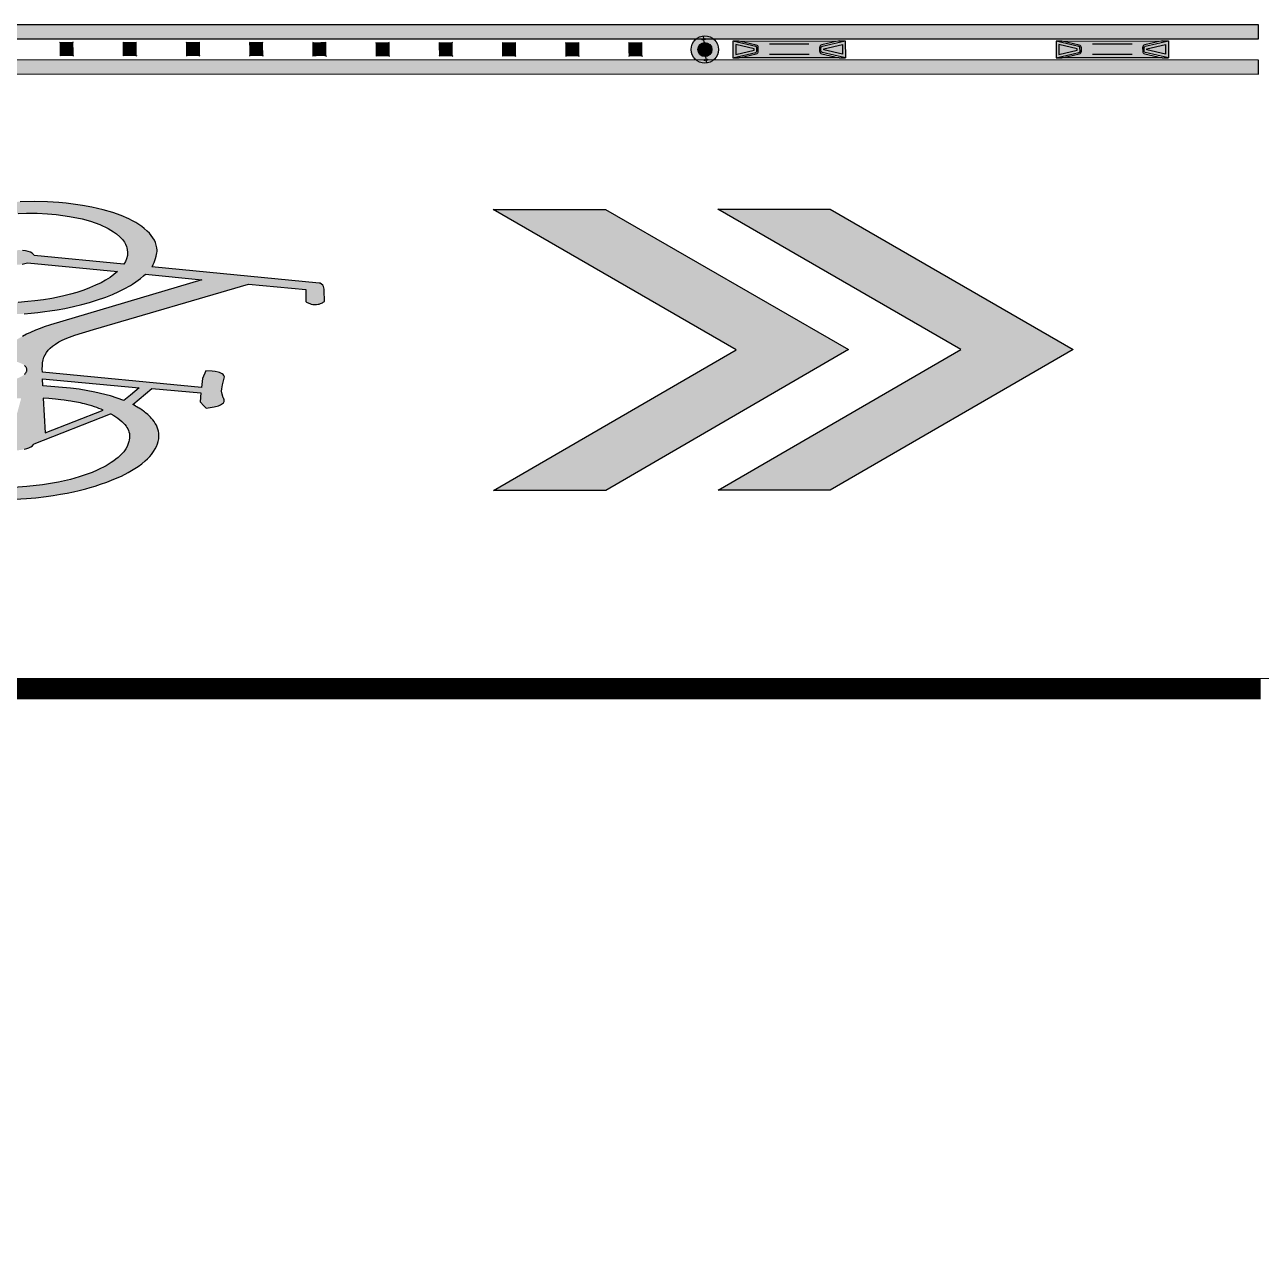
# Model space of a CAD drawing. Header units: metres. Extents: x 668617 to 675126, y 2286318 to 2293677.
# Drawn here: x 669039.09 to 669047.9, y 2287198.98 to 2287207.63 of the extents above; entities that cross this region are included whole.
import ezdxf

# ---------------------------------------------------------------- set-up
doc = ezdxf.new("R2010")
doc.units = ezdxf.units.M
doc.header["$MEASUREMENT"] = 0
for name, color, linetype in [('CU_VEGETACION', 54, 'Continuous'), ('DMTG-D-CONFIBUS', 1, 'Continuous'), ('DMTG-M-BOLARDO ABATIBLE', 70, 'Continuous'), ('DMTG-M-BOYAS', 40, 'Continuous'), ('DMTG-PB-BANQUETAS', 251, 'Continuous'), ('DMTG-SH-LINEA DOBLE', 252, 'Continuous'), ('DMTG-SH-LINEA GUARNICION', 40, 'Continuous'), ('DMTG-SH-SOLO BUS BICI', 252, 'Continuous')]:
    doc.layers.add(name, color=color, linetype=linetype)

# ---------------------------------------------------------------- blocks, each defined once
blk = doc.blocks.new('*U152')
for points in [[(1.2, 0.2), (15.441, 0.2), (15.441, 0.3), (1.2, 0.3)], [(1.2, -0.05), (15.441, -0.05), (15.441, 0.05), (1.2, 0.05)]]:
    blk.add_hatch(color=252).paths.add_polyline_path(points)
for points in [[(1.2, 0.2), (15.441, 0.2), (15.441, 0.3), (1.2, 0.3)], [(1.2, -0.05), (15.441, -0.05), (15.441, 0.05), (1.2, 0.05)]]:
    blk.add_lwpolyline(points, close=True)
blk = doc.blocks.new('*U227')
at = {"ltscale": 50}
h = blk.add_hatch(color=252, dxfattribs=at)
h.dxf.hatch_style = 1
h.paths.add_polyline_path([(-0.9999, 10.3991), (0.0001, 12.1293), (1.0001, 10.3991), (1.0001, 11.1986), (0.0001, 12.9293), (-0.9999, 11.1986)])
h = blk.add_hatch(color=252, dxfattribs=at)
h.dxf.hatch_style = 1
h.paths.add_polyline_path([(-0.9999, 8.8), (0.0001, 10.5303), (1.0001, 8.8), (1.0001, 9.5995), (0.0001, 11.3302), (-0.9999, 9.5995)])
h = blk.add_hatch(color=252)
h.dxf.hatch_style = 1
h.paths.add_polyline_path([(1.0529, 5.4769), (1.0478, 5.5424), (1.0391, 5.6153), (1.0322, 5.6654), (1.0239, 5.7174), (1.0151, 5.7652), (1.0058, 5.8101), (0.9968, 5.851), (0.9844, 5.8993), (0.9757, 5.9306), (0.9656, 5.9646), (0.953, 6.0043), (0.9372, 6.0483), (0.9171, 6.0992), (0.894, 6.1518), (0.8696, 6.1995), (0.8488, 6.2353), (0.8261, 6.271), (0.8069, 6.2966), (0.786, 6.3219), (0.7709, 6.3383), (0.7545, 6.3541), (0.7409, 6.3657), (0.7205, 6.3815), (0.7019, 6.3932), (0.6849, 6.4021), (0.6656, 6.4098), (0.6477, 6.4149), (0.6292, 6.4182), (0.6088, 6.4196), (0.604, 6.4196), (0.5897, 6.4185), (0.5748, 6.4159), (0.5613, 6.4124), (0.5473, 6.4075), (0.5333, 6.4013), (0.5203, 6.3941), (0.5067, 6.3853), (0.4939, 6.3756), (0.482, 6.3656), (0.4765, 6.3603), (0.4683, 6.3526), (0.4566, 6.3398), (0.4442, 6.3251), (0.4386, 6.3179), (0.4332, 6.311), (0.4239, 6.2975), (0.4191, 6.2902), (0.412, 6.2792), (0.408, 6.2726), (0.4015, 6.2617), (0.3965, 6.2528), (0.3911, 6.2429), (0.386, 6.2333), (0.271, 6.3696), (0.3026, 6.7193), (0.3671, 6.7132), (0.396, 6.7394), (0.411, 6.7551), (0.4036, 6.8123), (0.3946, 6.8443), (0.389, 6.8577), (0.3847, 6.8656), (0.3792, 6.8735), (0.3739, 6.8789), (0.3693, 6.8822), (0.3645, 6.8844), (0.3601, 6.8853), (0.3521, 6.8849), (0.3467, 6.8829), (0.3395, 6.8784), (0.3134, 6.8696), (0.292, 6.8659), (0.2755, 6.867), (0.245, 6.8719), (0.1897, 6.8862), (0.1864, 6.8854), (0.1792, 6.882), (0.1728, 6.8765), (0.1672, 6.8695), (0.1628, 6.8618), (0.1586, 6.8524), (0.1553, 6.8422), (0.1504, 6.8211), (0.1478, 6.8), (0.146, 6.7545), (0.2015, 6.7306), (0.2642, 6.7231), (0.154, 5.5901), (0.1307, 5.5898), (0.1091, 5.5904), (0.0887, 5.5924), (0.0677, 5.5964), (0.0484, 5.6019), (0.0308, 5.6093), (0.014, 5.6189), (-0.0021, 5.631), (-0.0171, 5.6454), (-0.0312, 5.6623), (-0.0456, 5.6829), (-0.0604, 5.7085), (-0.0722, 5.7321), (-0.0864, 5.7645), (-0.1078, 5.8212), (-0.1486, 5.9536), (-0.471, 7.0579), (-0.4313, 7.4666), (-0.3462, 7.4674), (-0.3428, 7.471), (-0.3397, 7.4762), (-0.3367, 7.4818), (-0.3339, 7.488), (-0.3313, 7.4943), (-0.33, 7.4985), (-0.3282, 7.5046), (-0.3259, 7.5161), (-0.3247, 7.5328), (-0.3253, 7.5434), (-0.3269, 7.554), (-0.3284, 7.5607), (-0.3317, 7.5709), (-0.3349, 7.579), (-0.3378, 7.5848), (-0.3405, 7.5894), (-0.3443, 7.5955), (-0.3473, 7.5988), (-0.4259, 7.5981), (-0.4341, 7.5972), (-0.4431, 7.5955), (-0.4526, 7.592), (-0.4614, 7.5868), (-0.4694, 7.5791), (-0.4756, 7.5686), (-0.4777, 7.5622), (-0.5945, 6.3712), (-0.5996, 6.3745), (-0.6116, 6.381), (-0.625, 6.3869), (-0.6539, 6.397), (-0.669, 6.4011), (-0.6813, 6.4041), (-0.6928, 6.4064), (-0.7025, 6.4078), (-0.7051, 6.408), (-0.7118, 6.4078), (-0.7301, 6.4061), (-0.7483, 6.4022), (-0.7662, 6.3963), (-0.7834, 6.3884), (-0.8005, 6.3785), (-0.8172, 6.3665), (-0.8329, 6.3532), (-0.8492, 6.3374), (-0.8682, 6.3153), (-0.8804, 6.2999), (-0.8947, 6.2793), (-0.9088, 6.2567), (-0.9215, 6.2333), (-0.9355, 6.2067), (-0.9589, 6.1522), (-0.9803, 6.092), (-1.0001, 6.0253), (-1.0192, 5.9438), (-1.0322, 5.8761), (-1.0473, 5.7608), (-1.0524, 5.7083), (-1.0574, 5.6272), (-1.0598, 5.5361), (-1.0584, 5.4324), (-1.0554, 5.3527), (-1.048, 5.2587), (-1.0304, 5.1181), (-1.0143, 5.0282), (-1.0072, 4.9971), (-0.9977, 4.9564), (-0.9883, 4.9165), (-0.9745, 4.8692), (-0.9671, 4.8439), (-0.9588, 4.818), (-0.9394, 4.7634), (-0.917, 4.7071), (-0.8889, 4.6454), (-0.8615, 4.5961), (-0.838, 4.56), (-0.8195, 4.5324), (-0.7955, 4.5032), (-0.7877, 4.4947), (-0.7787, 4.4848), (-0.7699, 4.4763), (-0.7621, 4.4685), (-0.7543, 4.4618), (-0.7457, 4.4542), (-0.734, 4.4454), (-0.7257, 4.4393), (-0.7153, 4.4327), (-0.7089, 4.4286), (-0.7022, 4.425), (-0.6916, 4.4195), (-0.6838, 4.4162), (-0.675, 4.4125), (-0.6684, 4.41), (-0.6595, 4.4075), (-0.6519, 4.4051), (-0.6449, 4.4038), (-0.6367, 4.4021), (-0.6284, 4.4013), (-0.6213, 4.4006), (-0.6112, 4.4), (-0.6051, 4.4011), (-0.5949, 4.4041), (-0.5838, 4.4078), (-0.5675, 4.4146), (-0.551, 4.4233), (-0.5337, 4.4342), (-0.5174, 4.4463), (-0.5008, 4.4601), (-0.4859, 4.4748), (-0.4707, 4.4914), (-0.4556, 4.5095), (-0.4408, 4.5294), (-0.4264, 4.5509), (-0.4129, 4.5731), (-0.4002, 4.5956), (-0.3872, 4.6209), (-0.365, 4.6702), (-0.3516, 4.7046), (-0.3379, 4.7441), (-0.3214, 4.7961), (-0.305, 4.861), (-0.2958, 4.9037), (-0.2828, 4.9729), (-0.2752, 5.0222), (-0.2689, 5.08), (-0.2626, 5.1448), (-0.2592, 5.2139), (-0.2567, 5.297), (-0.2569, 5.3641), (-0.2579, 5.3932), (-0.259, 5.4236), (-0.2613, 5.4622), (-0.2653, 5.5101), (-0.2697, 5.5576), (-0.2765, 5.6095), (-0.2808, 5.6446), (-0.2892, 5.6952), (-0.2989, 5.7503), (-0.3114, 5.8113), (-0.3263, 5.8719), (-0.3415, 5.9272), (-0.3571, 5.9774), (-0.3796, 6.0419), (-0.3988, 6.0908), (-0.4179, 6.1341), (-0.437, 6.1727), (-0.4626, 6.2183), (-0.4719, 6.2336), (-0.4871, 6.2565), (-0.5116, 6.2903), (-0.5303, 6.312), (-0.5427, 6.3252), (-0.5013, 6.726), (-0.1825, 5.6484), (-0.167, 5.604), (-0.156, 5.5746), (-0.1437, 5.5426), (-0.1284, 5.5065), (-0.1149, 5.4769), (-0.1005, 5.4485), (-0.0883, 5.4266), (-0.0757, 5.406), (-0.062, 5.3847), (-0.045, 5.3627), (-0.0293, 5.3455), (-0.0124, 5.3289), (0.0049, 5.316), (0.0176, 5.3086), (0.0259, 5.3044), (0.0263, 5.2962), (0.028, 5.2719), (0.0316, 5.2415), (0.0342, 5.2177), (0.0391, 5.1901), (0.0427, 5.1718), (0.0486, 5.1464), (0.0576, 5.1162), (0.0644, 5.096), (0.0155, 4.9364), (-0.0088, 4.9362), (-0.0097, 4.936), (-0.0133, 4.9337), (-0.0165, 4.9301), (-0.0192, 4.9252), (-0.0215, 4.9193), (-0.0232, 4.9125), (-0.0245, 4.9048), (-0.025, 4.8872), (-0.0227, 4.8703), (-0.0207, 4.8629), (-0.0181, 4.856), (-0.0152, 4.8505), (-0.0119, 4.8453), (-0.0084, 4.842), (-0.0048, 4.8398), (-0.0028, 4.8394), (-0.0017, 4.8392), (0.0937, 4.8401), (0.0964, 4.8412), (0.0998, 4.8443), (0.1028, 4.8487), (0.1053, 4.8541), (0.1073, 4.8608), (0.1088, 4.868), (0.11, 4.8846), (0.1082, 4.9021), (0.1043, 4.9171), (0.1014, 4.9237), (0.0983, 4.929), (0.0949, 4.9329), (0.0912, 4.9357), (0.0874, 4.9368), (0.0864, 4.937), (0.0725, 4.9369), (0.1002, 5.0254), (0.1069, 5.0169), (0.1206, 5.003), (0.1279, 4.9975), (0.1347, 4.9933), (0.1417, 4.9901), (0.1496, 4.9877), (0.1573, 4.9863), (0.1608, 4.9862), (0.1632, 4.9861), (0.1694, 4.9865), (0.181, 4.9893), (0.1919, 4.9948), (0.2018, 5.0023), (0.2107, 5.012), (0.219, 5.0236), (0.2265, 5.0368), (0.2337, 5.0521), (0.2451, 5.0843), (0.2497, 5.1012), (0.2574, 5.1359), (0.2633, 5.1725), (0.2671, 5.2068), (0.2687, 5.223), (0.2696, 5.2333), (0.2705, 5.2473), (0.278, 5.1886), (0.2843, 5.146), (0.2977, 5.073), (0.3107, 5.0081), (0.3253, 4.9468), (0.3419, 4.8876), (0.3623, 4.8238), (0.399, 4.7256), (0.4255, 4.6677), (0.4528, 4.6159), (0.4775, 4.5762), (0.505, 4.5371), (0.5353, 4.5003), (0.5575, 4.4793), (0.5761, 4.4629), (0.5887, 4.4529), (0.6038, 4.4428), (0.609, 4.4396), (0.6227, 4.4321), (0.6342, 4.4269), (0.6404, 4.4241), (0.6559, 4.4188), (0.6736, 4.4143), (0.6908, 4.412), (0.6994, 4.4114), (0.707, 4.4114), (0.7127, 4.4116), (0.721, 4.4123), (0.7394, 4.4153), (0.7572, 4.4204), (0.7743, 4.4272), (0.7921, 4.4364), (0.8101, 4.4482), (0.826, 4.4608), (0.8415, 4.4751), (0.8568, 4.4911), (0.8723, 4.5097), (0.887, 4.5296), (0.899, 4.5478), (0.9149, 4.5743), (0.9274, 4.5979), (0.9401, 4.6236), (0.9535, 4.6545), (0.9603, 4.6717), (0.9657, 4.6855), (0.971, 4.7003), (0.9753, 4.712), (0.9794, 4.7243), (0.9861, 4.745), (0.9946, 4.774), (1.0007, 4.7958), (1.0067, 4.8189), (1.0127, 4.8447), (1.0189, 4.873), (1.0236, 4.8958), (1.028, 4.9187), (1.0329, 4.9482), (1.0381, 4.9816), (1.0453, 5.0365), (1.0524, 5.1112), (1.0569, 5.1766), (1.0589, 5.2463), (1.0599, 5.2965), (1.0575, 5.3952)])
h.paths.add_polyline_path([(0.6103, 5.3651), (0.6131, 5.3512), (0.6155, 5.342), (0.619, 5.3293), (0.624, 5.3153), (0.6299, 5.3026), (0.6341, 5.2956), (0.6373, 5.2903), (0.6444, 5.2819), (0.6522, 5.2757), (0.6599, 5.2725), (0.6641, 5.2717), (0.669, 5.2722), (0.6737, 5.2737), (0.6783, 5.2765), (0.6827, 5.2802), (0.6868, 5.2849), (0.6908, 5.2905), (0.6944, 5.2973), (0.7009, 5.313), (0.7058, 5.3314), (0.7093, 5.3528), (0.7111, 5.3755), (0.711, 5.4004), (0.7099, 5.4186), (0.7068, 5.4419), (0.7029, 5.461), (0.6978, 5.479), (0.692, 5.4945), (0.6853, 5.5079), (0.6781, 5.5188), (0.6701, 5.5272), (0.6647, 5.5312), (0.4503, 6.0766), (0.4625, 6.0976), (0.4817, 6.1266), (0.4936, 6.1418), (0.5054, 6.1558), (0.5169, 6.1674), (0.5275, 6.177), (0.5383, 6.1856), (0.5482, 6.1922), (0.5595, 6.1982), (0.5697, 6.2028), (0.5803, 6.2064), (0.5914, 6.2091), (0.602, 6.2106), (0.6139, 6.2107), (0.6218, 6.21), (0.639, 6.2073), (0.6476, 6.2054), (0.6635, 6.201), (0.6842, 6.1923), (0.7011, 6.1835), (0.7215, 6.1685), (0.7355, 6.1561), (0.7482, 6.1439), (0.7614, 6.129), (0.7743, 6.1138), (0.7859, 6.0977), (0.7984, 6.0801), (0.8111, 6.0591), (0.8206, 6.0429), (0.8305, 6.0249), (0.8411, 6.0032), (0.8525, 5.9789), (0.8678, 5.9444), (0.8835, 5.9018), (0.9003, 5.8513), (0.9175, 5.7901), (0.9372, 5.7055), (0.9565, 5.5901), (0.969, 5.4786), (0.9741, 5.3858), (0.9752, 5.2717), (0.9691, 5.1749), (0.961, 5.0924), (0.9526, 5.0371), (0.9371, 4.9575), (0.915, 4.884), (0.8895, 4.8071), (0.8524, 4.7381), (0.8338, 4.709), (0.8168, 4.6871), (0.7951, 4.665), (0.777, 4.6507), (0.7602, 4.6403), (0.7457, 4.6328), (0.7332, 4.6284), (0.7179, 4.6241), (0.6961, 4.6223), (0.6853, 4.6224), (0.6697, 4.6245), (0.6566, 4.6271), (0.6416, 4.6324), (0.6137, 4.647), (0.5988, 4.6572), (0.5781, 4.6746), (0.5554, 4.6982), (0.5356, 4.7227), (0.5181, 4.7468), (0.5002, 4.7747), (0.4808, 4.8103), (0.4655, 4.8409), (0.4472, 4.8838), (0.4308, 4.9268), (0.4157, 4.9724), (0.4026, 5.0158), (0.3912, 5.0585), (0.3805, 5.1045), (0.3718, 5.1478), (0.3623, 5.2035), (0.3555, 5.2469), (0.3512, 5.2826), (0.3472, 5.3294), (0.3416, 5.3985), (0.3395, 5.4398)], flags=16)
h.paths.add_polyline_path([(0.3404, 5.5969), (0.3424, 5.6367), (0.3465, 5.6844), (0.3504, 5.7208), (0.3536, 5.7464), (0.3575, 5.773), (0.3604, 5.792), (0.3626, 5.805), (0.3652, 5.8182), (0.3682, 5.8337), (0.3709, 5.8471), (0.3741, 5.8614), (0.3775, 5.8768), (0.3809, 5.8899), (0.3852, 5.9065), (0.3895, 5.9233), (0.3953, 5.9421), (0.4017, 5.9619), (0.4067, 5.9778), (0.4123, 5.9931), (0.4189, 6.0095), (0.4243, 6.0224), (0.5853, 5.6104)], flags=16)
h.paths.add_polyline_path([(0.2519, 5.5924), (0.2013, 5.5901), (0.2676, 6.2783), (0.3198, 6.2185), (0.3576, 6.17), (0.3234, 6.0761), (0.2961, 5.9632), (0.2753, 5.8518), (0.2683, 5.79)], flags=16)
h.paths.add_polyline_path([(0.2037, 5.3977), (0.2074, 5.3856), (0.2111, 5.3714), (0.2165, 5.3458), (0.2185, 5.3336), (0.2204, 5.3179), (0.2223, 5.294), (0.223, 5.2715), (0.2231, 5.2562), (0.2213, 5.2244), (0.2206, 5.2186), (0.2182, 5.2005), (0.2152, 5.1846), (0.2119, 5.1705), (0.2082, 5.1579), (0.2056, 5.1506), (0.2019, 5.1412), (0.199, 5.135), (0.1956, 5.1284), (0.1896, 5.1188), (0.1837, 5.1114), (0.1776, 5.1057), (0.1744, 5.1034), (0.1716, 5.1015), (0.165, 5.0986), (0.1586, 5.0972), (0.1509, 5.0972), (0.1436, 5.099), (0.1369, 5.1023), (0.1311, 5.1062), (0.1265, 5.1103), (0.1665, 5.2394), (0.1673, 5.2431), (0.1679, 5.2472), (0.1682, 5.2515), (0.1684, 5.2553), (0.1685, 5.2623), (0.1683, 5.2684), (0.1681, 5.2714), (0.1676, 5.276), (0.1667, 5.2815), (0.1658, 5.2866), (0.1649, 5.2902), (0.1642, 5.293), (0.1631, 5.2968), (0.1617, 5.3008), (0.1606, 5.3033), (0.1589, 5.3072), (0.1573, 5.31), (0.1553, 5.3131), (0.1532, 5.3156), (0.1517, 5.3172), (0.1502, 5.3184), (0.1494, 5.3189), (0.1486, 5.3194), (0.1479, 5.3198), (0.1474, 5.32), (0.1468, 5.3202), (0.1461, 5.3205), (0.1457, 5.3206), (0.1452, 5.3207), (0.1446, 5.3208), (0.1439, 5.3209), (0.1432, 5.3209), (0.1423, 5.3208), (0.1417, 5.3207), (0.1408, 5.3204), (0.1398, 5.3201), (0.1388, 5.3196), (0.1379, 5.3189), (0.137, 5.3183), (0.1362, 5.3174), (0.1351, 5.3162), (0.1341, 5.315), (0.1333, 5.3136), (0.1322, 5.3116), (0.1313, 5.3097), (0.1304, 5.3075), (0.129, 5.3032), (0.0897, 5.177), (0.0845, 5.1938), (0.079, 5.2162), (0.0741, 5.2444), (0.0713, 5.2682), (0.07, 5.2863), (0.0692, 5.3044), (0.07, 5.3362), (0.0725, 5.3647), (0.0751, 5.3828), (0.0778, 5.3965), (0.0828, 5.4151), (0.0856, 5.4238), (0.0886, 5.4313), (0.0905, 5.4363), (0.094, 5.4437), (0.0982, 5.4517), (0.1025, 5.458), (0.109, 5.4665), (0.1153, 5.472), (0.1214, 5.4761), (0.1282, 5.479), (0.1364, 5.4805), (0.1446, 5.4794), (0.1516, 5.4768), (0.1579, 5.4733), (0.1639, 5.4684), (0.1687, 5.4638), (0.1735, 5.4584), (0.1795, 5.4504), (0.1874, 5.4372), (0.1936, 5.4245), (0.1997, 5.4091)], flags=16)
h.paths.add_polyline_path([(-0.342, 5.4195), (-0.3403, 5.3572), (-0.3403, 5.2793), (-0.3427, 5.1904), (-0.3518, 5.0877), (-0.3743, 4.9675), (-0.3969, 4.8736), (-0.4185, 4.8153), (-0.4385, 4.7684), (-0.4764, 4.7024), (-0.5039, 4.6679), (-0.5259, 4.6473), (-0.5432, 4.6346), (-0.5562, 4.6266), (-0.5723, 4.6193), (-0.5879, 4.614), (-0.6029, 4.6111), (-0.6201, 4.61), (-0.6368, 4.6114), (-0.6517, 4.6139), (-0.6692, 4.6195), (-0.6845, 4.6263), (-0.7003, 4.6351), (-0.7172, 4.6465), (-0.7318, 4.6586), (-0.744, 4.6698), (-0.755, 4.6818), (-0.7619, 4.6895), (-0.7757, 4.7062), (-0.7871, 4.7217), (-0.8008, 4.7418), (-0.8139, 4.7628), (-0.8243, 4.7809), (-0.8311, 4.7936), (-0.8382, 4.8071), (-0.8482, 4.8284), (-0.8541, 4.8412), (-0.8631, 4.8613), (-0.8705, 4.8802), (-0.8789, 4.9012), (-0.8871, 4.9241), (-0.8955, 4.9495), (-0.9046, 4.9787), (-0.9116, 5.0026), (-0.9218, 5.0406), (-0.9289, 5.0699), (-0.9354, 5.0993), (-0.9408, 5.1256), (-0.9479, 5.1636), (-0.9541, 5.2015), (-0.9591, 5.236), (-0.9645, 5.2812), (-0.968, 5.3165), (-0.9715, 5.3594), (-0.9733, 5.39), (-0.9747, 5.4195), (-0.9764, 5.4774), (-0.9758, 5.5555), (-0.9723, 5.628), (-0.9667, 5.6895), (-0.9538, 5.7851), (-0.9354, 5.8743), (-0.9191, 5.9345), (-0.8952, 6.0004), (-0.8674, 6.0603), (-0.8443, 6.0972), (-0.8288, 6.1197), (-0.8074, 6.1439), (-0.7882, 6.1615), (-0.7699, 6.1751), (-0.7554, 6.183), (-0.7392, 6.1895), (-0.729, 6.1931), (-0.7184, 6.1953), (-0.6959, 6.1982), (-0.674, 6.1961), (-0.652, 6.1905), (-0.6331, 6.1828), (-0.6141, 6.1714), (-0.6749, 5.5338), (-0.6797, 5.5314), (-0.684, 5.5282), (-0.6879, 5.5241), (-0.6921, 5.5188), (-0.6993, 5.5059), (-0.7048, 5.4901), (-0.7095, 5.4714), (-0.7126, 5.4499), (-0.7141, 5.4281), (-0.7135, 5.4028), (-0.7112, 5.377), (-0.7067, 5.3522), (-0.7013, 5.3305), (-0.6936, 5.3104), (-0.6895, 5.302), (-0.6853, 5.2949), (-0.6811, 5.2888), (-0.6789, 5.286), (-0.6757, 5.2825), (-0.6709, 5.2782), (-0.6655, 5.2749), (-0.6603, 5.273), (-0.6549, 5.2723), (-0.6495, 5.2729), (-0.6446, 5.2747), (-0.6398, 5.2779), (-0.6352, 5.2823), (-0.6307, 5.288), (-0.6267, 5.2947), (-0.623, 5.3023), (-0.6198, 5.3106), (-0.6143, 5.3303), (-0.6105, 5.3527), (-0.6087, 5.3774), (-0.6089, 5.4036), (-0.6108, 5.4263), (-0.6139, 5.4471), (-0.6184, 5.4666), (-0.6239, 5.4844), (-0.5614, 6.1266), (-0.5397, 6.1009), (-0.5197, 6.0733), (-0.4987, 6.0398), (-0.4817, 6.0084), (-0.4637, 5.9703), (-0.4445, 5.9265), (-0.4294, 5.8856), (-0.4125, 5.8351), (-0.4002, 5.7901), (-0.3883, 5.7445), (-0.3768, 5.6919), (-0.3701, 5.658), (-0.3603, 5.5983), (-0.3527, 5.5373), (-0.3474, 5.4877)], flags=16)
for points in [[(-0.9999, 10.3991), (-0.9999, 11.1986), (0.0001, 12.9293), (1.0001, 11.1986), (1.0001, 10.3991), (0.0001, 12.1293), (-0.9999, 10.3991)], [(-0.9999, 8.8), (-0.9999, 9.5995), (0.0001, 11.3302), (1.0001, 9.5995), (1.0001, 8.8), (0.0001, 10.5303), (-0.9999, 8.8)], [(0.154, 5.5901), (0.1307, 5.5898), (0.1091, 5.5904), (0.0887, 5.5924), (0.0677, 5.5964), (0.0484, 5.6019), (0.0308, 5.6093), (0.014, 5.6189), (-0.0021, 5.631), (-0.0171, 5.6454), (-0.0312, 5.6623), (-0.0456, 5.6829), (-0.0604, 5.7085), (-0.0722, 5.7321), (-0.0864, 5.7645), (-0.1078, 5.8212), (-0.1486, 5.9536), (-0.471, 7.0579), (-0.4313, 7.4666), (-0.3462, 7.4674), (-0.3428, 7.471), (-0.3397, 7.4762), (-0.3367, 7.4818), (-0.3339, 7.488), (-0.3313, 7.4943), (-0.33, 7.4985), (-0.3282, 7.5046), (-0.3259, 7.5161), (-0.3247, 7.5328), (-0.3253, 7.5434), (-0.3269, 7.554), (-0.3284, 7.5607), (-0.3317, 7.5709), (-0.3349, 7.579), (-0.3378, 7.5848), (-0.3405, 7.5894), (-0.3443, 7.5955), (-0.3473, 7.5988), (-0.4259, 7.5981), (-0.4341, 7.5972), (-0.4431, 7.5955), (-0.4526, 7.592), (-0.4614, 7.5868), (-0.4694, 7.5791), (-0.4756, 7.5686), (-0.4777, 7.5622), (-0.5945, 6.3712), (-0.5996, 6.3745), (-0.6116, 6.381), (-0.625, 6.3869), (-0.6539, 6.397), (-0.669, 6.4011), (-0.6813, 6.4041), (-0.6928, 6.4064), (-0.7025, 6.4078), (-0.7051, 6.408), (-0.7118, 6.4078), (-0.7301, 6.4061), (-0.7483, 6.4022), (-0.7662, 6.3963), (-0.7834, 6.3884), (-0.8005, 6.3785), (-0.8172, 6.3665), (-0.8329, 6.3532), (-0.8492, 6.3374), (-0.8682, 6.3153), (-0.8804, 6.2999), (-0.8947, 6.2793), (-0.9088, 6.2567), (-0.9215, 6.2333), (-0.9355, 6.2067), (-0.9589, 6.1522), (-0.9803, 6.092), (-1.0001, 6.0253), (-1.0192, 5.9438), (-1.0322, 5.8761), (-1.0473, 5.7608), (-1.0524, 5.7083), (-1.0574, 5.6272), (-1.0598, 5.5361), (-1.0584, 5.4324)], [(-0.2613, 5.4622), (-0.2653, 5.5101), (-0.2697, 5.5576), (-0.2765, 5.6095), (-0.2808, 5.6446), (-0.2892, 5.6952), (-0.2989, 5.7503), (-0.3114, 5.8113), (-0.3263, 5.8719), (-0.3415, 5.9272), (-0.3571, 5.9774), (-0.3796, 6.0419), (-0.3988, 6.0908), (-0.4179, 6.1341), (-0.437, 6.1727), (-0.4626, 6.2183), (-0.4719, 6.2336), (-0.4871, 6.2565), (-0.5116, 6.2903), (-0.5303, 6.312), (-0.5427, 6.3252), (-0.5013, 6.726), (-0.1825, 5.6484), (-0.167, 5.604), (-0.156, 5.5746), (-0.1437, 5.5426), (-0.1284, 5.5065), (-0.1149, 5.4769), (-0.1005, 5.4485)], [(1.0575, 5.3952), (1.0529, 5.4769), (1.0478, 5.5424), (1.0391, 5.6153), (1.0322, 5.6654), (1.0239, 5.7174), (1.0151, 5.7652), (1.0058, 5.8101), (0.9968, 5.851), (0.9844, 5.8993), (0.9757, 5.9306), (0.9656, 5.9646), (0.953, 6.0043), (0.9372, 6.0483), (0.9171, 6.0992), (0.894, 6.1518), (0.8696, 6.1995), (0.8488, 6.2353), (0.8261, 6.271), (0.8069, 6.2966), (0.786, 6.3219), (0.7709, 6.3383), (0.7545, 6.3541), (0.7409, 6.3657), (0.7205, 6.3815), (0.7019, 6.3932), (0.6849, 6.4021), (0.6656, 6.4098), (0.6477, 6.4149), (0.6292, 6.4182), (0.6088, 6.4196), (0.604, 6.4196), (0.5897, 6.4185), (0.5748, 6.4159), (0.5613, 6.4124), (0.5473, 6.4075), (0.5333, 6.4013), (0.5203, 6.3941), (0.5067, 6.3853), (0.4939, 6.3756), (0.482, 6.3656), (0.4765, 6.3603), (0.4683, 6.3526), (0.4566, 6.3398), (0.4442, 6.3251), (0.4386, 6.3179), (0.4332, 6.311), (0.4239, 6.2975), (0.4191, 6.2902), (0.412, 6.2792), (0.408, 6.2726), (0.4015, 6.2617), (0.3965, 6.2528), (0.3911, 6.2429), (0.386, 6.2333), (0.271, 6.3696), (0.3026, 6.7193), (0.3671, 6.7132), (0.396, 6.7394), (0.411, 6.7551), (0.4036, 6.8123), (0.3946, 6.8443), (0.389, 6.8577), (0.3847, 6.8656), (0.3792, 6.8735), (0.3739, 6.8789), (0.3693, 6.8822), (0.3645, 6.8844), (0.3601, 6.8853), (0.3521, 6.8849), (0.3467, 6.8829), (0.3441, 6.8813), (0.3387, 6.8782), (0.3134, 6.8696), (0.292, 6.8659), (0.2755, 6.867), (0.245, 6.8719), (0.1897, 6.8862), (0.1864, 6.8854), (0.1792, 6.882), (0.1728, 6.8765), (0.1672, 6.8695), (0.1628, 6.8618), (0.1586, 6.8524), (0.1553, 6.8422), (0.1504, 6.8211), (0.1478, 6.8), (0.146, 6.7545), (0.2015, 6.7306), (0.2642, 6.7231), (0.154, 5.5901)], [(-0.5075, 7.2589), (-0.5075, 7.2589)], [(0.2013, 5.5901), (0.2676, 6.2783), (0.3198, 6.2185), (0.3576, 6.17), (0.3234, 6.0761), (0.2961, 5.9632), (0.2753, 5.8518), (0.2683, 5.79), (0.2519, 5.5924), (0.2013, 5.5901)], [(-0.6141, 6.1714), (-0.6749, 5.5338), (-0.6797, 5.5314), (-0.684, 5.5282), (-0.6879, 5.5241), (-0.6921, 5.5188), (-0.6993, 5.5059), (-0.7048, 5.4901), (-0.7095, 5.4714), (-0.7126, 5.4499)], [(-0.6139, 5.4471), (-0.6184, 5.4666), (-0.6239, 5.4844), (-0.5614, 6.1266), (-0.5397, 6.1009), (-0.5197, 6.0733), (-0.4987, 6.0398), (-0.4817, 6.0084), (-0.4637, 5.9703), (-0.4445, 5.9265), (-0.4294, 5.8856), (-0.4125, 5.8351), (-0.4002, 5.7901), (-0.3883, 5.7445), (-0.3768, 5.6919), (-0.3701, 5.658), (-0.3603, 5.5983), (-0.3527, 5.5373), (-0.3474, 5.4877), (-0.342, 5.4195)], [(-0.9747, 5.4195), (-0.9764, 5.4774), (-0.9758, 5.5555), (-0.9723, 5.628), (-0.9667, 5.6895), (-0.9538, 5.7851), (-0.9354, 5.8743), (-0.9191, 5.9345), (-0.8952, 6.0004), (-0.8674, 6.0603), (-0.8443, 6.0972), (-0.8288, 6.1197), (-0.8074, 6.1439), (-0.7882, 6.1615), (-0.7699, 6.1751), (-0.7554, 6.183), (-0.7392, 6.1895), (-0.729, 6.1931), (-0.7184, 6.1953), (-0.6959, 6.1982), (-0.674, 6.1961), (-0.652, 6.1905), (-0.6331, 6.1828), (-0.6141, 6.1714)], [(0.7029, 5.461), (0.6978, 5.479), (0.692, 5.4945), (0.6853, 5.5079), (0.6781, 5.5188), (0.6701, 5.5272), (0.6662, 5.5301), (0.6643, 5.5322), (0.4506, 6.0757), (0.4506, 6.0771), (0.4625, 6.0976), (0.4817, 6.1266), (0.4936, 6.1418), (0.5054, 6.1558), (0.5169, 6.1674), (0.5275, 6.177), (0.5383, 6.1856), (0.5482, 6.1922), (0.5595, 6.1982), (0.5697, 6.2028), (0.5803, 6.2064), (0.5914, 6.2091), (0.602, 6.2106), (0.6139, 6.2107), (0.6218, 6.21), (0.639, 6.2073), (0.6476, 6.2054), (0.6635, 6.201), (0.6842, 6.1923), (0.7011, 6.1835), (0.7215, 6.1685), (0.7355, 6.1561), (0.7482, 6.1439), (0.7614, 6.129), (0.7743, 6.1138), (0.7859, 6.0977), (0.7984, 6.0801), (0.8111, 6.0591), (0.8206, 6.0429), (0.8305, 6.0249), (0.8411, 6.0032), (0.8525, 5.9789), (0.8678, 5.9444), (0.8835, 5.9018), (0.9003, 5.8513), (0.9175, 5.7901), (0.9372, 5.7055), (0.9565, 5.5901), (0.969, 5.4786), (0.9741, 5.3858)], [(0.3404, 5.5969), (0.5853, 5.6104), (0.4243, 6.0224), (0.4189, 6.0095), (0.4123, 5.9931), (0.4067, 5.9778), (0.4017, 5.9619), (0.3953, 5.9421), (0.3895, 5.9233), (0.3852, 5.9065), (0.3809, 5.8899), (0.3775, 5.8768), (0.3741, 5.8614), (0.3709, 5.8471), (0.3682, 5.8337), (0.3652, 5.8182), (0.3626, 5.805), (0.3604, 5.792), (0.3575, 5.773), (0.3536, 5.7464), (0.3504, 5.7208), (0.3465, 5.6844), (0.3424, 5.6367), (0.3404, 5.5969)], [(0.1687, 5.4638), (0.1657, 5.4667), (0.1619, 5.4701), (0.1591, 5.4723), (0.1569, 5.4739), (0.1533, 5.4759), (0.15, 5.4774), (0.147, 5.4786), (0.1438, 5.4794), (0.1416, 5.4798), (0.1397, 5.4801), (0.1369, 5.4801), (0.1335, 5.48), (0.1296, 5.4793), (0.1263, 5.4782), (0.1233, 5.4769), (0.12, 5.4752), (0.1171, 5.4732), (0.1145, 5.4713), (0.1111, 5.4683), (0.1089, 5.466), (0.1069, 5.4638)]]:
    blk.add_lwpolyline(points)
blk = doc.blocks.new('*U26')
at = {"ltscale": 0.1, "true_color": 0xf8d731}
h = blk.add_hatch(color=40, dxfattribs=at)
h.dxf.hatch_style = 1
h.paths.add_polyline_path([(0, -0.115), (0, -0.235), (0.1628, -0.1968, 0.348227), (0.1705, -0.1871), (0.1705, -0.1629, 0.348227), (0.1628, -0.1532)])
h.paths.add_polyline_path([(0.1505, -0.1709), (0.1505, -0.1791), (0.02, -0.2098), (0.02, -0.1402)], flags=16)
at = {"lineweight": 60}
h = blk.add_hatch(color=72, dxfattribs=at)
h.dxf.hatch_style = 1
h.paths.add_polyline_path([(0.02, -0.2098), (0.1505, -0.1791), (0.1505, -0.1709), (0.02, -0.1402)])
at = {"ltscale": 0.1, "true_color": 0xf8d731}
h = blk.add_hatch(color=40, dxfattribs=at)
h.dxf.hatch_style = 1
h.set_gradient(color1=(248, 153, 30), color2=(248, 215, 49), rotation=90, name='CYLINDER')
h.paths.add_polyline_path([(0.7555, -0.235), (0.6321, -0.2065, -0.349253), (0.6166, -0.187), (0.6166, -0.163, -0.000038), (0.6166, -0.163, -0.349253), (0.6321, -0.1435), (0.7555, -0.115), (0.0438, -0.115), (0.1651, -0.1435, -0.348227), (0.1805, -0.1629), (0.1805, -0.1871, -0.348227), (0.1651, -0.2065), (0.0438, -0.235)])
h = blk.add_hatch(color=40, dxfattribs=at)
h.dxf.hatch_style = 1
h.paths.add_polyline_path([(0.6344, -0.1532, 0.349253), (0.6266, -0.163), (0.6266, -0.187, 0.349253), (0.6344, -0.1968), (0.8, -0.235), (0.8, -0.115)])
h.paths.add_polyline_path([(0.78, -0.1401), (0.6466, -0.1709), (0.6466, -0.1791), (0.78, -0.2099)], flags=16)
at = {"lineweight": 60}
h = blk.add_hatch(color=22, dxfattribs=at)
h.dxf.hatch_style = 1
h.paths.add_polyline_path([(0.6466, -0.1791), (0.78, -0.2099), (0.78, -0.1401), (0.6466, -0.1709)])
at = {"color": 40, "true_color": 0xf8d731}
for points in [[(0, -0.115), (0, -0.235), (0.1628, -0.1968, 0.348227), (0.1705, -0.1871), (0.1705, -0.1629, 0.348227), (0.1628, -0.1532)], [(0.6166, -0.163), (0.6166, -0.187, 0.349253), (0.6321, -0.2065), (0.7555, -0.235), (0.0438, -0.235), (0.1651, -0.2065, 0.348227), (0.1805, -0.1871), (0.1805, -0.1629, 0.348227), (0.1651, -0.1435), (0.0438, -0.115), (0.7555, -0.115), (0.6321, -0.1435, 0.349253), (0.6166, -0.163, 0.000038)], [(0.8, -0.235), (0.6344, -0.1968, -0.349253), (0.6266, -0.187), (0.6266, -0.163, -0.349253), (0.6344, -0.1532), (0.8, -0.115)]]:
    blk.add_lwpolyline(points, format="xyb", close=True, dxfattribs=at)
for points in [[(0.0438, -0.115), (0, -0.115)], [(0.7555, -0.115), (0.8, -0.115)], [(0, -0.235), (0.0438, -0.235)], [(0.7555, -0.235), (0.8, -0.235)]]:
    blk.add_lwpolyline(points, dxfattribs=at)
for points in [[(0.02, -0.1402), (0.02, -0.2098), (0.1505, -0.1791), (0.1505, -0.1709)], [(0.78, -0.2099), (0.6466, -0.1791), (0.6466, -0.1709), (0.78, -0.1401)]]:
    blk.add_lwpolyline(points, close=True, dxfattribs=at)
at = {"color": 1, "ltscale": 0.1}
for points in [[(0.5413, -0.1386), (0.2593, -0.1386)], [(0.5413, -0.2114), (0.2593, -0.2114)]]:
    blk.add_lwpolyline(points, dxfattribs=at)
blk = doc.blocks.new('*U68')
at = {"layer": 'DMTG-D-CONFIBUS', "rotation": 0.06683931164646181}
blk.add_blockref('*U26', (0, 0.175), dxfattribs=at)
blk = doc.blocks.new('ITO-AB')
at = {"linetype": 'Continuous', "true_color": 0x139b48}
blk.add_hatch(color=114, dxfattribs=at).paths.add_polyline_path([(-0.05, 0, 1), (0.05, 0, 1)])
at = {"layer": 'CU_VEGETACION', "true_color": 0xc7c8ca}
h = blk.add_hatch(color=9, dxfattribs=at)
h.dxf.hatch_style = 1
edge = h.paths.add_edge_path()
edge.add_arc((0, 0), 0.0975, 0, 360)
at = {"color": 114, "linetype": 'Continuous', "true_color": 0x139b48}
for points in [[(0, 0.05), (0, 0.0975)], [(0, -0.05), (0, -0.0975)]]:
    blk.add_lwpolyline(points, dxfattribs=at)
for centre, radius in [((0, 0), 0.0975), ((0, 0), 0.05), ((-0.01, 0.0737), 0.0035), ((0.01, 0.0737), 0.0035), ((-0.01, -0.0737), 0.0035), ((0.01, -0.0737), 0.0035)]:
    blk.add_circle(centre, radius, dxfattribs=at)
blk = doc.blocks.new('vialeta')
at = {"linetype": 'Continuous', "true_color": 0x139b48}
h = blk.add_hatch(color=114, dxfattribs=at)
h.paths.add_polyline_path([(0.0492, -0.0492), (0.0492, 0.0492), (0.0164, 0.0361), (0.0164, -0.0361)])
h.paths.add_polyline_path([(0.0295, 0.0343), (0.0427, 0.0395), (0.0427, -0.0395), (0.0295, -0.0343)], flags=16)
h.paths.add_polyline_path([(0.0164, -0.0361), (0.0164, 0.0361), (-0.0164, 0.0361), (-0.0164, -0.0361)])
h.paths.add_polyline_path([(0.0164, 0.0361), (0.0492, 0.0492), (-0.0492, 0.0492), (-0.0164, 0.0361)])
h.paths.add_polyline_path([(-0.0164, -0.0361), (-0.0164, 0.0361), (-0.0492, 0.0492), (-0.0492, -0.0492)])
h.paths.add_polyline_path([(-0.0295, -0.0343), (-0.0427, -0.0395), (-0.0427, 0.0395), (-0.0295, 0.0343)], flags=16)
h.paths.add_polyline_path([(0.0492, -0.0492), (0.0164, -0.0361), (-0.0164, -0.0361), (-0.0492, -0.0492)])
h = blk.add_hatch(color=114, dxfattribs=at)
h.paths.add_polyline_path([(0.0492, -0.0492), (0.0492, 0.0492), (0.0164, 0.0361), (0.0164, -0.0361)])
h.paths.add_polyline_path([(0.0295, 0.0343), (0.0427, 0.0395), (0.0427, -0.0395), (0.0295, -0.0343)], flags=16)
h.paths.add_polyline_path([(0.0164, -0.0361), (0.0164, 0.0361), (-0.0164, 0.0361), (-0.0164, -0.0361)])
h.paths.add_polyline_path([(0.0164, 0.0361), (0.0492, 0.0492), (-0.0492, 0.0492), (-0.0164, 0.0361)])
h.paths.add_polyline_path([(-0.0164, -0.0361), (-0.0164, 0.0361), (-0.0492, 0.0492), (-0.0492, -0.0492)])
h.paths.add_polyline_path([(-0.0295, -0.0343), (-0.0427, -0.0395), (-0.0427, 0.0395), (-0.0295, 0.0343)], flags=16)
h.paths.add_polyline_path([(0.0492, -0.0492), (0.0164, -0.0361), (-0.0164, -0.0361), (-0.0492, -0.0492)])
h = blk.add_hatch(color=90)
h.paths.add_polyline_path([(0.0427, -0.0395), (0.0427, 0.0395), (0.0295, 0.0343), (0.0295, -0.0343)])
h.paths.add_polyline_path([(-0.0295, -0.0343), (-0.0295, 0.0343), (-0.0427, 0.0395), (-0.0427, -0.0395)])
h = blk.add_hatch(color=90)
h.paths.add_polyline_path([(0.0427, -0.0395), (0.0427, 0.0395), (0.0295, 0.0343), (0.0295, -0.0343)])
h.paths.add_polyline_path([(-0.0295, -0.0343), (-0.0295, 0.0343), (-0.0427, 0.0395), (-0.0427, -0.0395)])
at = {"color": 251, "linetype": 'Continuous'}
for p, q in [((-0.0492, 0.0492), (-0.0164, 0.0361)), ((-0.0492, 0.0492), (-0.0164, 0.0361)), ((-0.0164, 0.0361), (-0.0164, -0.0361)), ((-0.0164, 0.0361), (0.0164, 0.0361)), ((-0.0164, 0.0361), (-0.0164, -0.0361)), ((-0.0164, 0.0361), (0.0164, 0.0361)), ((0.0164, 0.0361), (0.0492, 0.0492)), ((0.0164, 0.0361), (0.0492, 0.0492)), ((0.0164, 0.0361), (0.0164, -0.0361)), ((0.0164, 0.0361), (0.0164, -0.0361)), ((-0.0164, -0.0361), (-0.0492, -0.0492)), ((-0.0164, -0.0361), (-0.0492, -0.0492)), ((-0.0164, -0.0361), (0.0164, -0.0361)), ((-0.0164, -0.0361), (0.0164, -0.0361)), ((0.0164, -0.0361), (0.0492, -0.0492)), ((0.0164, -0.0361), (0.0492, -0.0492))]:
    blk.add_line(p, q, dxfattribs=at)
at = {"color": 252, "const_width": 0.001}
blk.add_lwpolyline([(-0.0492, 0.0492), (-0.0492, -0.0492), (0.0492, -0.0492), (0.0492, 0.0492)], close=True, dxfattribs=at)
blk.add_lwpolyline([(-0.0492, 0.0492), (-0.0492, -0.0492), (0.0492, -0.0492), (0.0492, 0.0492)], close=True, dxfattribs=at)
blk = doc.blocks.new('*U253')
at = {"layer": 'DMTG-M-BOYAS', "rotation": 0.474340802864405}
blk.add_blockref('vialeta', (0, 0), dxfattribs=at)
blk = doc.blocks.new('*U254')
at = {"layer": 'DMTG-M-BOYAS', "color": 0, "linetype": 'ByBlock', "lineweight": -2, "transparency": 16777216, "rotation": 0.3737081732054116}
for p in [(669039.276, 2287213.3979), (669039.726, 2287213.4009), (669040.176, 2287213.4038), (669040.626, 2287213.4067), (669041.076, 2287213.4097), (669037.0261, 2287213.3833), (669037.4761, 2287213.3862), (669037.9261, 2287213.3891), (669038.3761, 2287213.3921), (669038.826, 2287213.395)]:
    blk.add_blockref('*U253', p, dxfattribs=at)

msp = doc.modelspace()

# ---------------------------------------------------------------- linework, layer by layer
at = {"layer": 'DMTG-PB-BANQUETAS', "flags": 128}
msp.add_lwpolyline([(669028.40947, 2287198.98196, -0.4141247), (669032.40977, 2287202.98045), (669084.13354, 2287202.97661)], format="xyb", dxfattribs=at)
at = {"layer": 'DMTG-SH-LINEA GUARNICION', "const_width": 0.15}
msp.add_lwpolyline([(669032.40976, 2287202.90545), (669047.89042, 2287202.90419)], dxfattribs=at)

# ---------------------------------------------------------------- block references
at = {"layer": 'DMTG-D-CONFIBUS', "rotation": 359.9953444878094}
for p in [(669044.13394, 2287207.4545), (669046.43394, 2287207.45431)]:
    msp.add_blockref('*U68', p, dxfattribs=at)
at = {"layer": 'DMTG-M-BOLARDO ABATIBLE', "rotation": 6.288386679424077}
msp.add_blockref('ITO-AB', (669043.93434, 2287207.45364), dxfattribs=at)
at = {"layer": 'DMTG-M-BOYAS', "rotation": 359.5770898771991}
msp.add_blockref('*U254', (-16861.57782, 4994.61417), dxfattribs=at)
at = {"layer": 'DMTG-SH-LINEA DOBLE', "rotation": 179.9953444838497}
msp.add_blockref('*U152', (669049.07515, 2287207.5791), dxfattribs=at)
at = {"layer": 'DMTG-SH-SOLO BUS BICI', "rotation": 270.0600794532729}
msp.add_blockref('*U227', (669033.62757, 2287205.30671), dxfattribs=at)

doc.saveas('drawing.dxf')
